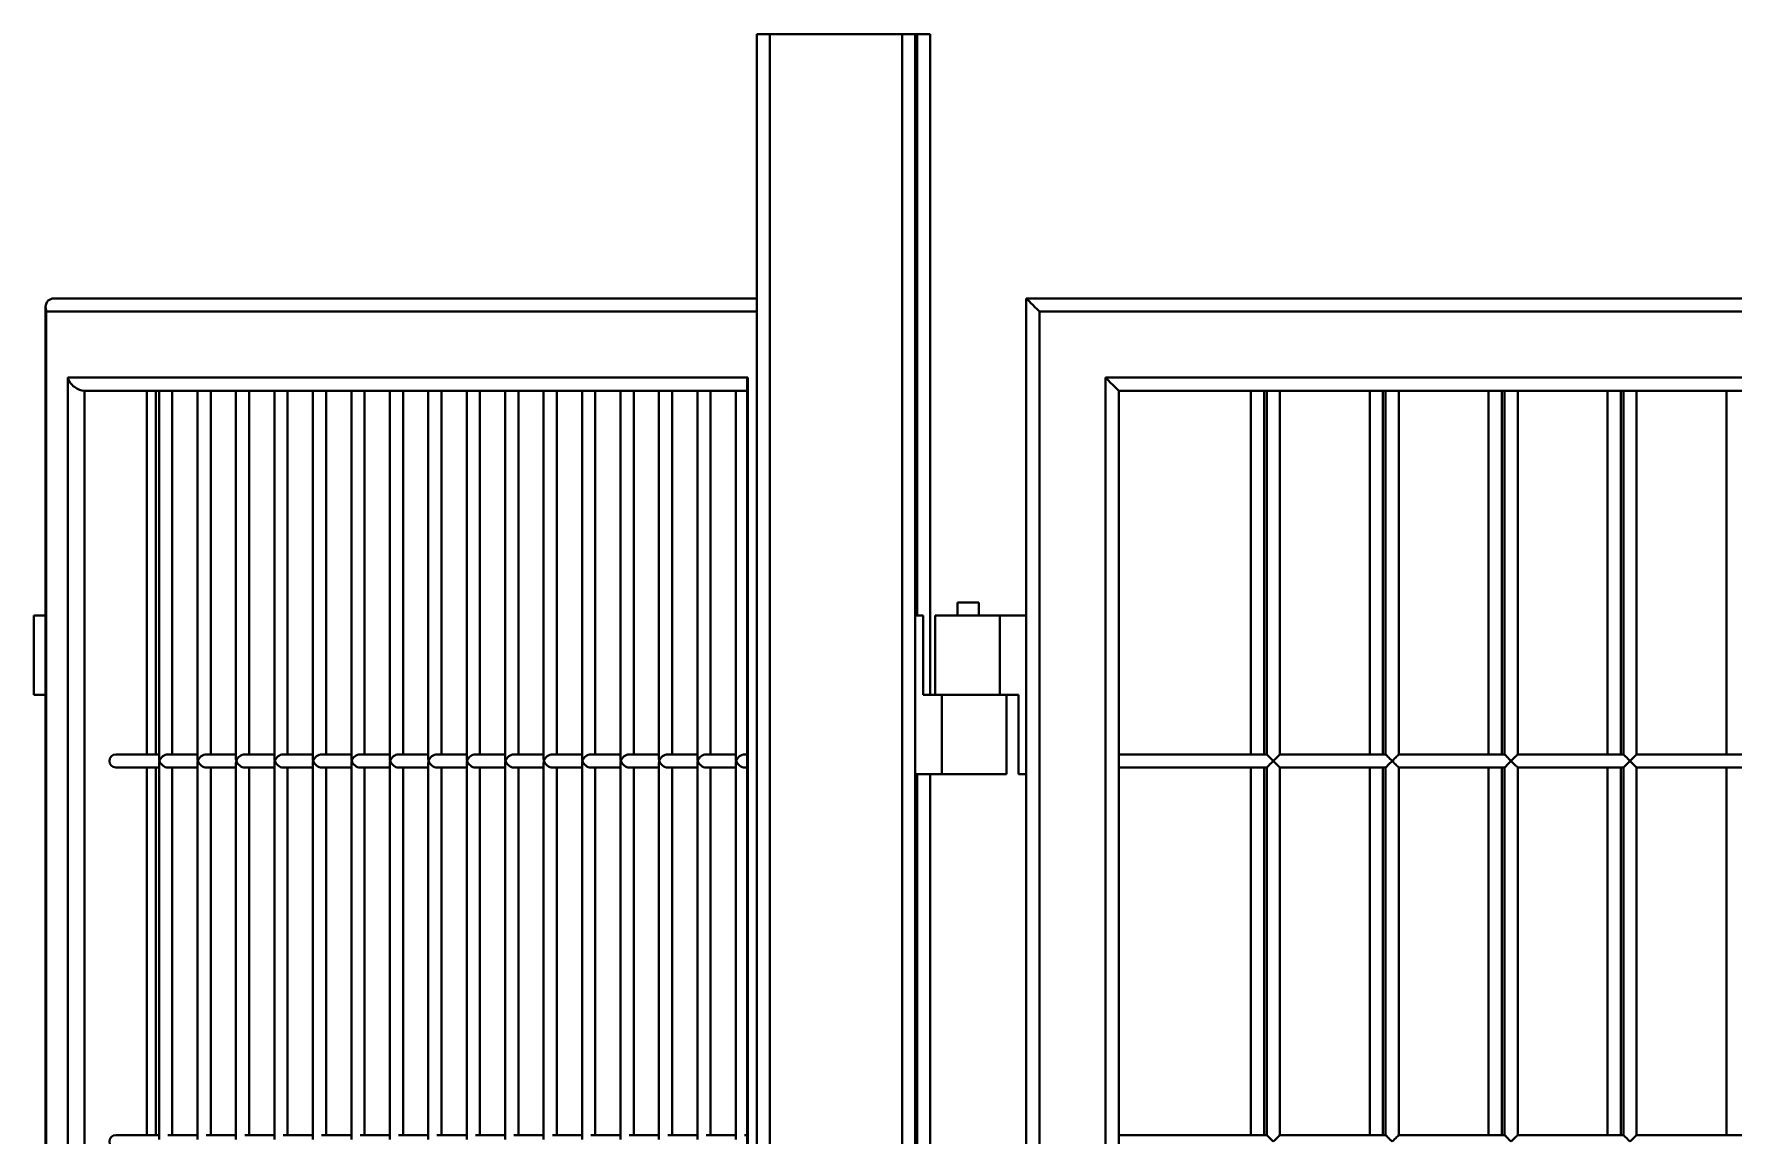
# Model space of a CAD drawing. Header units: millimetres. Extents: x 0 to 420, y 0 to 297.
# Drawn here: x 210.75 to 223.61, y 247.52 to 255.85 of the extents above; entities that cross this region are included whole.
import ezdxf

# ---------------------------------------------------------------- set-up
doc = ezdxf.new("R2010")
doc.units = ezdxf.units.MM

msp = doc.modelspace()

# ---------------------------------------------------------------- linework, layer by layer
at = {"color": 7, "linetype": 'Continuous', "lineweight": 40}
for p, q in [((216.2225, 215.8453), (216.2225, 255.8453)), ((216.2225, 255.8453), (216.3225, 255.8453)), ((216.3225, 255.8453), (216.3225, 215.8453)), ((216.3225, 255.8453), (217.3225, 255.8453)), ((217.3225, 215.8453), (217.3225, 255.8453)), ((217.3225, 255.8453), (217.4225, 255.8453)), ((217.4225, 255.8453), (217.436, 255.8453)), ((217.4225, 255.8453), (217.4225, 215.8453)), ((217.436, 255.8453), (217.5354, 255.8453)), ((217.5354, 255.8453), (217.5354, 250.8453)), ((210.8392, 253.7777), (210.8392, 217.913)), ((210.9069, 253.8453), (216.2225, 253.8453)), ((218.2625, 253.8453), (235.3825, 253.8453)), ((218.2625, 217.8453), (218.2625, 253.8453)), ((210.8446, 253.7453), (210.8446, 217.9453)), ((235.2825, 253.7453), (218.3625, 253.7453)), ((218.3625, 253.7453), (218.3625, 217.9453)), ((211.0063, 253.2453), (216.1549, 253.2453)), ((211.0063, 218.4453), (211.0063, 253.2453)), ((216.1549, 253.2453), (216.1549, 218.4453)), ((218.8625, 253.2453), (234.7825, 253.2453)), ((218.8625, 218.4453), (218.8625, 253.2453)), ((216.1496, 253.1453), (211.1332, 253.1453)), ((211.1332, 253.1453), (211.1332, 218.5453)), ((211.674, 250.3953), (211.674, 253.1453)), ((211.6982, 253.1453), (211.6982, 250.3615)), ((211.7982, 250.3953), (211.7982, 253.1453)), ((211.9893, 253.1453), (211.9893, 250.3615)), ((212.0893, 250.3953), (212.0893, 253.1453)), ((212.2803, 253.1453), (212.2803, 250.3615)), ((212.3803, 250.3953), (212.3803, 253.1453)), ((212.5714, 253.1453), (212.5714, 250.3615)), ((212.6714, 250.3953), (212.6714, 253.1453)), ((212.8625, 253.1453), (212.8625, 250.3615)), ((212.9625, 250.3953), (212.9625, 253.1453)), ((213.1535, 253.1453), (213.1535, 250.3615)), ((213.2535, 250.3953), (213.2535, 253.1453)), ((213.4446, 253.1453), (213.4446, 250.3615)), ((213.5446, 250.3953), (213.5446, 253.1453)), ((213.7357, 253.1453), (213.7357, 250.3615)), ((213.8357, 250.3953), (213.8357, 253.1453)), ((214.0267, 253.1453), (214.0267, 250.3615)), ((214.1267, 250.3953), (214.1267, 253.1453)), ((214.3178, 253.1453), (214.3178, 250.3615)), ((214.4178, 250.3953), (214.4178, 253.1453)), ((214.6089, 253.1453), (214.6089, 250.3615)), ((214.7089, 250.3953), (214.7089, 253.1453)), ((214.8999, 253.1453), (214.8999, 250.3615)), ((214.9999, 250.3953), (214.9999, 253.1453)), ((215.191, 253.1453), (215.191, 250.3615)), ((215.291, 250.3953), (215.291, 253.1453)), ((215.4821, 253.1453), (215.4821, 250.3615)), ((215.5821, 250.3953), (215.5821, 253.1453)), ((215.7731, 253.1453), (215.7731, 250.3615)), ((215.8731, 250.3953), (215.8731, 253.1453)), ((216.0642, 253.1453), (216.0642, 250.3615)), ((216.1496, 253.213), (216.1496, 218.4777)), ((234.6825, 253.1453), (218.9625, 253.1453)), ((218.9625, 253.1453), (218.9625, 218.5453)), ((219.9625, 253.1453), (219.9625, 250.3953)), ((220.0625, 250.3953), (220.0625, 253.1453)), ((220.0825, 253.1453), (220.0825, 250.3953)), ((220.1825, 250.3953), (220.1825, 253.1453)), ((220.8625, 253.1453), (220.8625, 250.3953)), ((220.9625, 250.3953), (220.9625, 253.1453)), ((220.9825, 253.1453), (220.9825, 250.3953)), ((221.0825, 250.3953), (221.0825, 253.1453)), ((221.7625, 253.1453), (221.7625, 250.3953)), ((221.8625, 250.3953), (221.8625, 253.1453)), ((221.8825, 253.1453), (221.8825, 250.3953)), ((221.9825, 250.3953), (221.9825, 253.1453)), ((222.6625, 253.1453), (222.6625, 250.3953)), ((222.7625, 250.3953), (222.7625, 253.1453)), ((222.7825, 253.1453), (222.7825, 250.3953)), ((222.8825, 250.3953), (222.8825, 253.1453)), ((223.5625, 253.1453), (223.5625, 250.3953)), ((210.7511, 251.4453), (210.7511, 250.8453)), ((210.8392, 251.4453), (210.7511, 251.4453)), ((217.4825, 251.4453), (217.4225, 251.4453)), ((217.4825, 250.8453), (217.4825, 251.4453)), ((217.5725, 251.4453), (217.5725, 250.8453)), ((218.0625, 251.4453), (217.5725, 251.4453)), ((217.7425, 251.5453), (217.7425, 251.4453)), ((217.7425, 251.5453), (217.9025, 251.5453)), ((217.9025, 251.4453), (217.9025, 251.5453)), ((218.0625, 251.4453), (218.0625, 250.8453)), ((218.2625, 251.4453), (218.0625, 251.4453)), ((210.8392, 250.8453), (210.7511, 250.8453)), ((217.6225, 250.8453), (217.4825, 250.8453)), ((217.6225, 250.2453), (217.6225, 250.8453)), ((217.8425, 250.8453), (217.6225, 250.8453)), ((217.8425, 250.8453), (218.0625, 250.8453)), ((218.0625, 250.8453), (218.2025, 250.8453)), ((218.1125, 250.2453), (218.1125, 250.8453)), ((218.2025, 250.8453), (218.2025, 250.2453)), ((211.6982, 250.3953), (211.3698, 250.3953)), ((211.3698, 250.2953), (211.6982, 250.2953)), ((211.674, 247.5153), (211.674, 250.2953)), ((211.6982, 250.3292), (211.6982, 247.4815)), ((211.9893, 250.3953), (211.7644, 250.3953)), ((211.7644, 250.2953), (211.9893, 250.2953)), ((211.7982, 247.5153), (211.7982, 250.2953)), ((211.9893, 250.3292), (211.9893, 247.4815)), ((212.2803, 250.3953), (212.0554, 250.3953)), ((212.0554, 250.2953), (212.2803, 250.2953)), ((212.0893, 247.5153), (212.0893, 250.2953)), ((212.2803, 250.3292), (212.2803, 247.4815)), ((212.5714, 250.3953), (212.3465, 250.3953)), ((212.3465, 250.2953), (212.5714, 250.2953)), ((212.3803, 247.5153), (212.3803, 250.2953)), ((212.5714, 250.3292), (212.5714, 247.4815)), ((212.8625, 250.3953), (212.6376, 250.3953)), ((212.6376, 250.2953), (212.8625, 250.2953)), ((212.6714, 247.5153), (212.6714, 250.2953)), ((212.8625, 250.3292), (212.8625, 247.4815)), ((213.1535, 250.3953), (212.9286, 250.3953)), ((212.9286, 250.2953), (213.1535, 250.2953)), ((212.9625, 247.5153), (212.9625, 250.2953)), ((213.1535, 250.3292), (213.1535, 247.4815)), ((213.4446, 250.3953), (213.2197, 250.3953)), ((213.2197, 250.2953), (213.4446, 250.2953)), ((213.2535, 247.5153), (213.2535, 250.2953)), ((213.4446, 250.3292), (213.4446, 247.4815)), ((213.7357, 250.3953), (213.5108, 250.3953)), ((213.5108, 250.2953), (213.7357, 250.2953)), ((213.5446, 247.5153), (213.5446, 250.2953)), ((213.7357, 250.3292), (213.7357, 247.4815)), ((214.0267, 250.3953), (213.8018, 250.3953)), ((213.8018, 250.2953), (214.0267, 250.2953)), ((213.8357, 247.5153), (213.8357, 250.2953)), ((214.0267, 250.3292), (214.0267, 247.4815)), ((214.3178, 250.3953), (214.0929, 250.3953)), ((214.0929, 250.2953), (214.3178, 250.2953)), ((214.1267, 247.5153), (214.1267, 250.2953)), ((214.3178, 250.3292), (214.3178, 247.4815)), ((214.6089, 250.3953), (214.384, 250.3953)), ((214.384, 250.2953), (214.6089, 250.2953)), ((214.4178, 247.5153), (214.4178, 250.2953)), ((214.6089, 250.3292), (214.6089, 247.4815)), ((214.8999, 250.3953), (214.675, 250.3953)), ((214.675, 250.2953), (214.8999, 250.2953)), ((214.7089, 247.5153), (214.7089, 250.2953)), ((214.8999, 250.3292), (214.8999, 247.4815)), ((215.191, 250.3953), (214.9661, 250.3953)), ((214.9661, 250.2953), (215.191, 250.2953)), ((214.9999, 247.5153), (214.9999, 250.2953)), ((215.191, 250.3292), (215.191, 247.4815)), ((215.4821, 250.3953), (215.2572, 250.3953)), ((215.2572, 250.2953), (215.4821, 250.2953)), ((215.291, 247.5153), (215.291, 250.2953)), ((215.4821, 250.3292), (215.4821, 247.4815)), ((215.7731, 250.3953), (215.5482, 250.3953)), ((215.5482, 250.2953), (215.7731, 250.2953)), ((215.5821, 247.5153), (215.5821, 250.2953)), ((215.7731, 250.3292), (215.7731, 247.4815)), ((216.0642, 250.3953), (215.8393, 250.3953)), ((215.8393, 250.2953), (216.0642, 250.2953)), ((215.8731, 247.5153), (215.8731, 250.2953)), ((216.0642, 250.3292), (216.0642, 247.4815)), ((216.1496, 250.3953), (216.1304, 250.3953)), ((216.1304, 250.2953), (216.1496, 250.2953)), ((220.0825, 250.3953), (218.9625, 250.3953)), ((218.9625, 250.2953), (220.0825, 250.2953)), ((219.9625, 250.2953), (219.9625, 247.5153)), ((220.0625, 247.5153), (220.0625, 250.2953)), ((220.0825, 250.2953), (220.0825, 247.5153)), ((220.9825, 250.3953), (220.1825, 250.3953)), ((220.1825, 247.5153), (220.1825, 250.2953)), ((220.1825, 250.2953), (220.9825, 250.2953)), ((220.8625, 250.2953), (220.8625, 247.5153)), ((220.9625, 247.5153), (220.9625, 250.2953)), ((220.9825, 250.2953), (220.9825, 247.5153)), ((221.8825, 250.3953), (221.0825, 250.3953)), ((221.0825, 247.5153), (221.0825, 250.2953)), ((221.0825, 250.2953), (221.8825, 250.2953)), ((221.7625, 250.2953), (221.7625, 247.5153)), ((221.8625, 247.5153), (221.8625, 250.2953)), ((221.8825, 250.2953), (221.8825, 247.5153)), ((222.7825, 250.3953), (221.9825, 250.3953)), ((221.9825, 247.5153), (221.9825, 250.2953)), ((221.9825, 250.2953), (222.7825, 250.2953)), ((222.6625, 250.2953), (222.6625, 247.5153)), ((222.7625, 247.5153), (222.7625, 250.2953)), ((222.7825, 250.2953), (222.7825, 247.5153)), ((223.6825, 250.3953), (222.8825, 250.3953)), ((222.8825, 247.5153), (222.8825, 250.2953)), ((222.8825, 250.2953), (223.6825, 250.2953)), ((223.5625, 250.2953), (223.5625, 247.5153)), ((217.4225, 250.2453), (217.6225, 250.2453)), ((217.5354, 250.2453), (217.5354, 220.8453)), ((217.6225, 250.2453), (218.1125, 250.2453)), ((218.2025, 250.2453), (218.2625, 250.2453)), ((211.6982, 247.5153), (211.3698, 247.5153)), ((211.9893, 247.5153), (211.7644, 247.5153)), ((212.2803, 247.5153), (212.0554, 247.5153)), ((212.5714, 247.5153), (212.3465, 247.5153)), ((212.8625, 247.5153), (212.6376, 247.5153)), ((213.1535, 247.5153), (212.9286, 247.5153)), ((213.4446, 247.5153), (213.2197, 247.5153)), ((213.7357, 247.5153), (213.5108, 247.5153)), ((214.0267, 247.5153), (213.8018, 247.5153)), ((214.3178, 247.5153), (214.0929, 247.5153)), ((214.6089, 247.5153), (214.384, 247.5153)), ((214.8999, 247.5153), (214.675, 247.5153)), ((215.191, 247.5153), (214.9661, 247.5153)), ((215.4821, 247.5153), (215.2572, 247.5153)), ((215.7731, 247.5153), (215.5482, 247.5153)), ((216.0642, 247.5153), (215.8393, 247.5153)), ((216.1496, 247.5153), (216.1304, 247.5153)), ((220.0825, 247.5153), (218.9625, 247.5153)), ((220.9825, 247.5153), (220.1825, 247.5153)), ((221.8825, 247.5153), (221.0825, 247.5153)), ((222.7825, 247.5153), (221.9825, 247.5153)), ((223.6825, 247.5153), (222.8825, 247.5153))]:
    msp.add_line(p, q, dxfattribs=at)
at = {"color": 8, "linetype": 'Continuous', "lineweight": 40}
for p, q in [((217.436, 251.4453), (217.436, 255.8453)), ((216.2225, 253.7453), (210.8446, 253.7453)), ((211.6064, 250.3953), (211.6064, 253.1453)), ((211.6064, 247.5153), (211.6064, 250.2953)), ((217.436, 221.4453), (217.436, 250.2453))]:
    msp.add_line(p, q, dxfattribs=at)
at = {"color": 7, "linetype": 'Continuous', "lineweight": 40, "flags": 128}
for points in [[(218.3625, 253.7453), (218.3451, 253.7627), (218.3283, 253.7795), (218.3125, 253.7953), (218.2982, 253.8096), (218.2859, 253.8219), (218.2759, 253.8319), (218.2685, 253.8393), (218.264, 253.8438), (218.2625, 253.8453)], [(218.9625, 253.1453), (218.9605, 253.1473), (218.9549, 253.1529), (218.9456, 253.1622), (218.9332, 253.1746), (218.918, 253.1898), (218.9007, 253.2071), (218.882, 253.2258), (218.8625, 253.2453)], [(220.0825, 250.3953), (220.0832, 250.3946), (220.0855, 250.3923), (220.0892, 250.3886), (220.0942, 250.3836), (220.1003, 250.3775), (220.1075, 250.3703), (220.1154, 250.3624), (220.1238, 250.354), (220.1325, 250.3453)], [(220.1325, 250.3453), (220.1238, 250.3367), (220.1154, 250.3282), (220.1075, 250.3203), (220.1003, 250.3132), (220.0942, 250.307), (220.0892, 250.302), (220.0855, 250.2984), (220.0832, 250.2961), (220.0825, 250.2953)], [(220.1325, 250.3453), (220.1417, 250.3545), (220.1505, 250.3634), (220.1588, 250.3717), (220.1662, 250.379), (220.1724, 250.3852), (220.1772, 250.3901), (220.1806, 250.3934), (220.1823, 250.3951), (220.1825, 250.3953)], [(220.1825, 250.2953), (220.1823, 250.2955), (220.1806, 250.2972), (220.1772, 250.3006), (220.1724, 250.3054), (220.1662, 250.3117), (220.1588, 250.319), (220.1505, 250.3273), (220.1417, 250.3361), (220.1325, 250.3453)], [(220.9825, 250.3953), (220.9832, 250.3946), (220.9855, 250.3923), (220.9892, 250.3886), (220.9942, 250.3836), (221.0003, 250.3775), (221.0075, 250.3703), (221.0154, 250.3624), (221.0238, 250.354), (221.0325, 250.3453)], [(221.0325, 250.3453), (221.0238, 250.3367), (221.0154, 250.3282), (221.0075, 250.3203), (221.0003, 250.3132), (220.9942, 250.307), (220.9892, 250.302), (220.9855, 250.2984), (220.9832, 250.2961), (220.9825, 250.2953)], [(221.0325, 250.3453), (221.0417, 250.3545), (221.0505, 250.3634), (221.0588, 250.3717), (221.0662, 250.379), (221.0724, 250.3852), (221.0772, 250.3901), (221.0806, 250.3934), (221.0823, 250.3951), (221.0825, 250.3953)], [(221.0825, 250.2953), (221.0823, 250.2955), (221.0806, 250.2972), (221.0772, 250.3006), (221.0724, 250.3054), (221.0662, 250.3117), (221.0588, 250.319), (221.0505, 250.3273), (221.0417, 250.3361), (221.0325, 250.3453)], [(221.8825, 250.3953), (221.8832, 250.3946), (221.8855, 250.3923), (221.8892, 250.3886), (221.8942, 250.3836), (221.9003, 250.3775), (221.9075, 250.3703), (221.9154, 250.3624), (221.9238, 250.354), (221.9325, 250.3453)], [(221.9325, 250.3453), (221.9238, 250.3367), (221.9154, 250.3282), (221.9075, 250.3203), (221.9003, 250.3132), (221.8942, 250.307), (221.8892, 250.302), (221.8855, 250.2984), (221.8832, 250.2961), (221.8825, 250.2953)], [(221.9325, 250.3453), (221.9417, 250.3545), (221.9505, 250.3634), (221.9588, 250.3717), (221.9662, 250.379), (221.9724, 250.3852), (221.9772, 250.3901), (221.9806, 250.3934), (221.9823, 250.3951), (221.9825, 250.3953)], [(221.9825, 250.2953), (221.9823, 250.2955), (221.9806, 250.2972), (221.9772, 250.3006), (221.9724, 250.3054), (221.9662, 250.3117), (221.9588, 250.319), (221.9505, 250.3273), (221.9417, 250.3361), (221.9325, 250.3453)], [(222.7825, 250.3953), (222.7832, 250.3946), (222.7855, 250.3923), (222.7892, 250.3886), (222.7942, 250.3836), (222.8003, 250.3775), (222.8075, 250.3703), (222.8154, 250.3624), (222.8238, 250.354), (222.8325, 250.3453)], [(222.8325, 250.3453), (222.8238, 250.3367), (222.8154, 250.3282), (222.8075, 250.3203), (222.8003, 250.3132), (222.7942, 250.307), (222.7892, 250.302), (222.7855, 250.2984), (222.7832, 250.2961), (222.7825, 250.2953)], [(222.8325, 250.3453), (222.8417, 250.3545), (222.8505, 250.3634), (222.8588, 250.3717), (222.8662, 250.379), (222.8724, 250.3852), (222.8772, 250.3901), (222.8806, 250.3934), (222.8823, 250.3951), (222.8825, 250.3953)], [(222.8825, 250.2953), (222.8823, 250.2955), (222.8806, 250.2972), (222.8772, 250.3006), (222.8724, 250.3054), (222.8662, 250.3117), (222.8588, 250.319), (222.8505, 250.3273), (222.8417, 250.3361), (222.8325, 250.3453)], [(220.0825, 247.5153), (220.0832, 247.5146), (220.0855, 247.5123), (220.0892, 247.5086), (220.0942, 247.5036), (220.1003, 247.4975), (220.1075, 247.4903), (220.1154, 247.4824), (220.1238, 247.474), (220.1325, 247.4653)], [(220.1325, 247.4653), (220.1417, 247.4745), (220.1505, 247.4834), (220.1588, 247.4917), (220.1662, 247.499), (220.1724, 247.5052), (220.1772, 247.5101), (220.1806, 247.5134), (220.1823, 247.5151), (220.1825, 247.5153)], [(220.9825, 247.5153), (220.9832, 247.5146), (220.9855, 247.5123), (220.9892, 247.5086), (220.9942, 247.5036), (221.0003, 247.4975), (221.0075, 247.4903), (221.0154, 247.4824), (221.0238, 247.474), (221.0325, 247.4653)], [(221.0325, 247.4653), (221.0417, 247.4745), (221.0505, 247.4834), (221.0588, 247.4917), (221.0662, 247.499), (221.0724, 247.5052), (221.0772, 247.5101), (221.0806, 247.5134), (221.0823, 247.5151), (221.0825, 247.5153)], [(221.8825, 247.5153), (221.8832, 247.5146), (221.8855, 247.5123), (221.8892, 247.5086), (221.8942, 247.5036), (221.9003, 247.4975), (221.9075, 247.4903), (221.9154, 247.4824), (221.9238, 247.474), (221.9325, 247.4653)], [(221.9325, 247.4653), (221.9417, 247.4745), (221.9505, 247.4834), (221.9588, 247.4917), (221.9662, 247.499), (221.9724, 247.5052), (221.9772, 247.5101), (221.9806, 247.5134), (221.9823, 247.5151), (221.9825, 247.5153)], [(222.7825, 247.5153), (222.7832, 247.5146), (222.7855, 247.5123), (222.7892, 247.5086), (222.7942, 247.5036), (222.8003, 247.4975), (222.8075, 247.4903), (222.8154, 247.4824), (222.8238, 247.474), (222.8325, 247.4653)], [(222.8325, 247.4653), (222.8417, 247.4745), (222.8505, 247.4834), (222.8588, 247.4917), (222.8662, 247.499), (222.8724, 247.5052), (222.8772, 247.5101), (222.8806, 247.5134), (222.8823, 247.5151), (222.8825, 247.5153)]]:
    msp.add_lwpolyline(points, dxfattribs=at)
at = {"color": 7, "linetype": 'Continuous', "lineweight": 40}
for centre in [(211.372, 250.3453), (211.372, 247.4653)]:
    msp.add_arc(centre, 0.05, 92.54655, 267.45345, dxfattribs=at)
for centre, major_axis, start_param, end_param in [((210.9392, 253.7453), (0.0813, -0.0813), 2.5208591, 4.0916554), ((211.1009, 253.2453), (0.0813, -0.0813), 4.0916554, 5.6624518), ((216.2496, 253.2453), (0.0813, 0.0813), 2.1915299, 2.5208591), ((211.7482, 250.3453), (0.0407, -0.0407), 3.7623262, 4.0916554), ((211.7482, 250.3453), (0.0407, 0.0407), 2.1915299, 2.5208591), ((211.7482, 250.3453), (0.0407, 0.0407), 0.6207335, 2.1915299), ((211.7482, 250.3453), (0.0407, -0.0407), 4.0916554, 5.6624518), ((212.0393, 250.3453), (0.0407, -0.0407), 3.7623262, 4.0916554), ((212.0393, 250.3453), (0.0407, 0.0407), 2.1915299, 2.5208591), ((212.0393, 250.3453), (0.0407, 0.0407), 0.6207335, 2.1915299), ((212.0393, 250.3453), (0.0407, -0.0407), 4.0916554, 5.6624518), ((212.3303, 250.3453), (0.0407, -0.0407), 3.7623262, 4.0916554), ((212.3303, 250.3453), (0.0407, 0.0407), 2.1915299, 2.5208591), ((212.3303, 250.3453), (0.0407, 0.0407), 0.6207335, 2.1915299), ((212.3303, 250.3453), (0.0407, -0.0407), 4.0916554, 5.6624518), ((212.6214, 250.3453), (0.0407, -0.0407), 3.7623262, 4.0916554), ((212.6214, 250.3453), (0.0407, 0.0407), 2.1915299, 2.5208591), ((212.6214, 250.3453), (0.0407, 0.0407), 0.6207335, 2.1915299), ((212.6214, 250.3453), (0.0407, -0.0407), 4.0916554, 5.6624518), ((212.9125, 250.3453), (0.0407, -0.0407), 3.7623262, 4.0916554), ((212.9125, 250.3453), (0.0407, 0.0407), 2.1915299, 2.5208591), ((212.9125, 250.3453), (0.0407, 0.0407), 0.6207335, 2.1915299), ((212.9125, 250.3453), (0.0407, -0.0407), 4.0916554, 5.6624518), ((213.2035, 250.3453), (0.0407, -0.0407), 3.7623262, 4.0916554), ((213.2035, 250.3453), (0.0407, 0.0407), 2.1915299, 2.5208591), ((213.2035, 250.3453), (0.0407, 0.0407), 0.6207335, 2.1915299), ((213.2035, 250.3453), (0.0407, -0.0407), 4.0916554, 5.6624518), ((213.4946, 250.3453), (0.0407, -0.0407), 3.7623262, 4.0916554), ((213.4946, 250.3453), (0.0407, 0.0407), 2.1915299, 2.5208591), ((213.4946, 250.3453), (0.0407, 0.0407), 0.6207335, 2.1915299), ((213.4946, 250.3453), (0.0407, -0.0407), 4.0916554, 5.6624518), ((213.7857, 250.3453), (0.0407, -0.0407), 3.7623262, 4.0916554), ((213.7857, 250.3453), (0.0407, 0.0407), 2.1915299, 2.5208591), ((213.7857, 250.3453), (0.0407, 0.0407), 0.6207335, 2.1915299), ((213.7857, 250.3453), (0.0407, -0.0407), 4.0916554, 5.6624518), ((214.0767, 250.3453), (0.0407, -0.0407), 3.7623262, 4.0916554), ((214.0767, 250.3453), (0.0407, 0.0407), 2.1915299, 2.5208591), ((214.0767, 250.3453), (0.0407, 0.0407), 0.6207335, 2.1915299), ((214.0767, 250.3453), (0.0407, -0.0407), 4.0916554, 5.6624518), ((214.3678, 250.3453), (0.0407, -0.0407), 3.7623262, 4.0916554), ((214.3678, 250.3453), (0.0407, 0.0407), 2.1915299, 2.5208591), ((214.3678, 250.3453), (0.0407, 0.0407), 0.6207335, 2.1915299), ((214.3678, 250.3453), (0.0407, -0.0407), 4.0916554, 5.6624518), ((214.6589, 250.3453), (0.0407, -0.0407), 3.7623262, 4.0916554), ((214.6589, 250.3453), (0.0407, 0.0407), 2.1915299, 2.5208591), ((214.6589, 250.3453), (0.0407, 0.0407), 0.6207335, 2.1915299), ((214.6589, 250.3453), (0.0407, -0.0407), 4.0916554, 5.6624518), ((214.9499, 250.3453), (0.0407, -0.0407), 3.7623262, 4.0916554), ((214.9499, 250.3453), (0.0407, 0.0407), 2.1915299, 2.5208591), ((214.9499, 250.3453), (0.0407, 0.0407), 0.6207335, 2.1915299), ((214.9499, 250.3453), (0.0407, -0.0407), 4.0916554, 5.6624518), ((215.241, 250.3453), (0.0407, -0.0407), 3.7623262, 4.0916554), ((215.241, 250.3453), (0.0407, 0.0407), 2.1915299, 2.5208591), ((215.241, 250.3453), (0.0407, 0.0407), 0.6207335, 2.1915299), ((215.241, 250.3453), (0.0407, -0.0407), 4.0916554, 5.6624518), ((215.5321, 250.3453), (0.0407, -0.0407), 3.7623262, 4.0916554), ((215.5321, 250.3453), (0.0407, 0.0407), 2.1915299, 2.5208591), ((215.5321, 250.3453), (0.0407, 0.0407), 0.6207335, 2.1915299), ((215.5321, 250.3453), (0.0407, -0.0407), 4.0916554, 5.6624518), ((215.8231, 250.3453), (0.0407, -0.0407), 3.7623262, 4.0916554), ((215.8231, 250.3453), (0.0407, 0.0407), 2.1915299, 2.5208591), ((215.8231, 250.3453), (0.0407, 0.0407), 0.6207335, 2.1915299), ((215.8231, 250.3453), (0.0407, -0.0407), 4.0916554, 5.6624518), ((216.1142, 250.3453), (0.0407, -0.0407), 3.7623262, 4.0916554), ((216.1142, 250.3453), (0.0407, 0.0407), 2.1915299, 2.5208591), ((216.1142, 250.3453), (0.0407, 0.0407), 0.6207335, 2.1915299), ((216.1142, 250.3453), (0.0407, -0.0407), 4.0916554, 5.6624518)]:
    msp.add_ellipse(centre, major_axis=major_axis, ratio=0.715017, start_param=start_param, end_param=end_param, dxfattribs=at)

doc.saveas('drawing.dxf')
